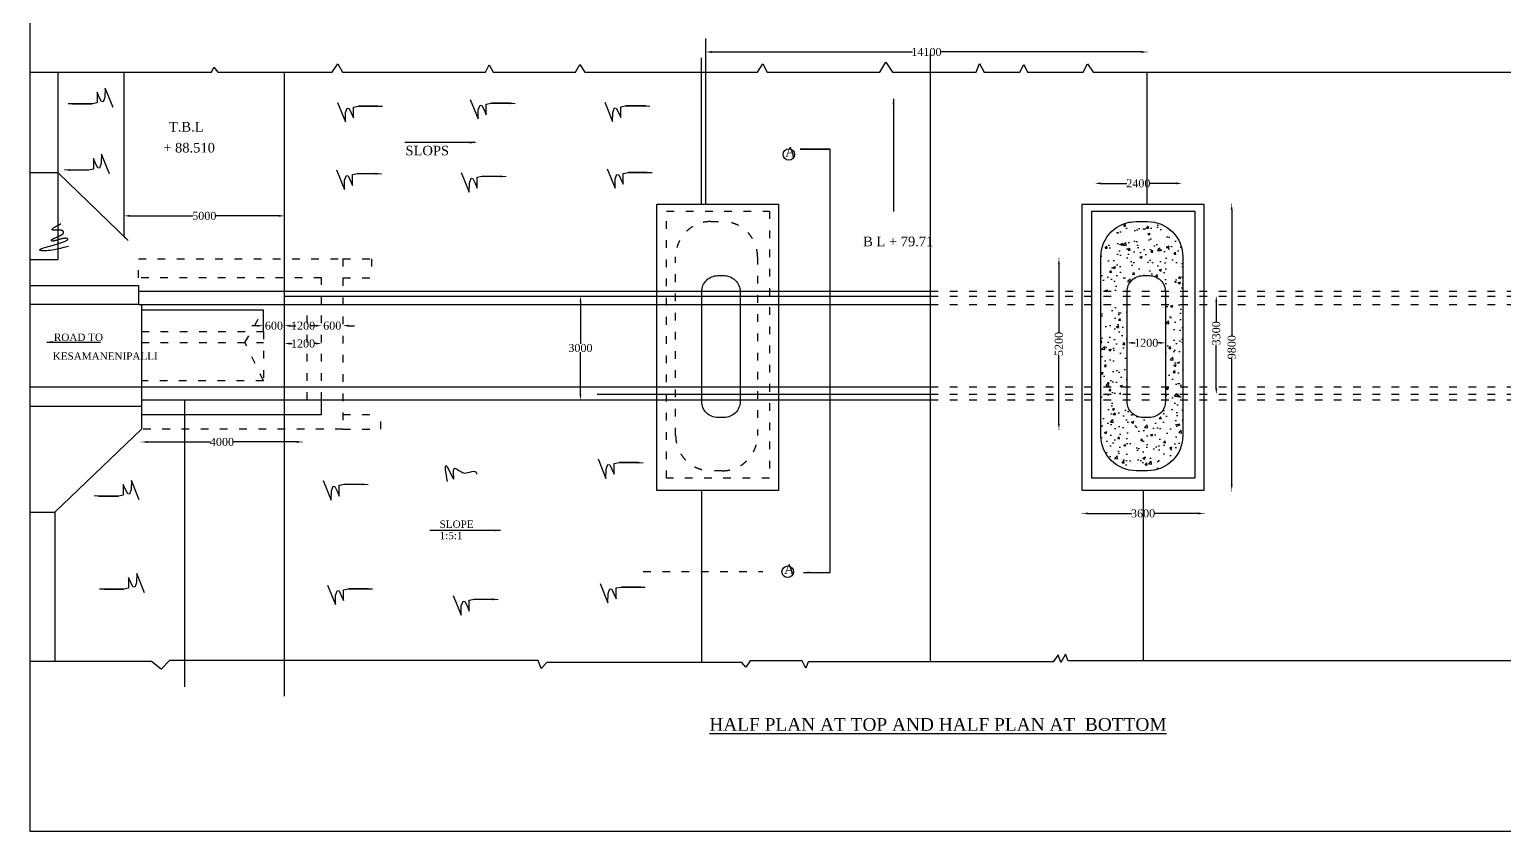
# Model space of a CAD drawing. Header units: millimetres. Extents: x 2404 to 74950, y 816 to 49480.
# Drawn here: x 2404 to 48479, y 816 to 25887 of the extents above; entities that cross this region are included whole.
import ezdxf

# ---------------------------------------------------------------- set-up
doc = ezdxf.new("R2010")
doc.units = ezdxf.units.MM
doc.header["$MEASUREMENT"] = 0
doc.linetypes.add('ACAD_ISO03W100', pattern=[30, 12, -18])
for name, color, linetype in [('DIM', 5, 'Continuous'), ('DWG.LINE', 10, 'Continuous'), ('HATCH', 2, 'Continuous'), ('TEXT', 7, 'Continuous')]:
    doc.layers.add(name, color=color, linetype=linetype)
doc.layers.add('DO LINE', color=3, linetype='Continuous', plot=False)
doc.layers.add('TITLE', color=7, linetype='Continuous', lineweight=30)
doc.styles.get("Standard").update_dxf_attribs({"font": 'times.ttf', "height": 250})
doc.dimstyles.get("Standard").update_dxf_attribs({"dimtxt": 250, "dimasz": 180, "dimexe": 0.18, "dimexo": 0.0625, "dimgap": 0.09, "dimtad": 0, "dimtih": 1, "dimtoh": 1, "dimdec": 0, "dimzin": 0, "dimdsep": 46, "dimtxsty": 'Standard', "dimcen": 300, "dimclrd": 5, "dimclre": 5, "dimclrt": 4, "dimadec": 0, "dimazin": 0, "dimtfac": 1, "dimtdec": 0, "dimtofl": 0, "dimtmove": 0, "dimatfit": 3, "dimfxl": 0, "dimtolj": 1, "dimtzin": 0, "dimarcsym": 0})

# ---------------------------------------------------------------- blocks, each defined once
blk = doc.blocks.new('*D45')
at = {"layer": 'Defpoints', "color": 0, "ltscale": 0.2}
for p in [(19614, 17555), (19995, 17555), (19995, 14307)]:
    blk.add_point(p, dxfattribs=at)
at = {"layer": 'DIM', "color": 5, "lineweight": -2, "ltscale": 0.2}
for p, q in [((19619, 17555), (19614, 17555)), ((19614, 17375), (19614, 16058)), ((19614, 14487), (19614, 15804)), ((19619, 14307), (19614, 14307))]:
    blk.add_line(p, q, dxfattribs=at)
at = {"layer": 'DIM', "color": 5, "ltscale": 0.2}
for points in [[(19584, 17375), (19644, 17375), (19614, 17555)], [(19584, 14487), (19644, 14487), (19614, 14307)]]:
    blk.add_solid(points, dxfattribs=at)
at = {"layer": 'DIM', "color": 4, "ltscale": 0.2, "insert": (19614, 15931), "char_height": 250, "attachment_point": 5}
blk.add_mtext('\\A1;3000', dxfattribs=at)
blk = doc.blocks.new('*D46')
at = {"layer": 'Defpoints', "color": 0, "ltscale": 0.2}
for p in [(5363, 20133), (10367, 20133), (10367, 20061)]:
    blk.add_point(p, dxfattribs=at)
at = {"layer": 'DIM', "color": 5, "lineweight": -2, "ltscale": 0.2}
for p, q in [((5363, 20066), (5363, 20060)), ((5543, 20061), (7511, 20061)), ((10187, 20061), (8219, 20061)), ((10367, 20066), (10367, 20060))]:
    blk.add_line(p, q, dxfattribs=at)
at = {"layer": 'DIM', "color": 5, "ltscale": 0.2}
for points in [[(5543, 20091), (5543, 20031), (5363, 20061)], [(10187, 20091), (10187, 20031), (10367, 20061)]]:
    blk.add_solid(points, dxfattribs=at)
at = {"layer": 'DIM', "color": 4, "ltscale": 0.2, "insert": (7865, 20061), "char_height": 250, "attachment_point": 5}
blk.add_mtext('\\A1;5000', dxfattribs=at)
blk = doc.blocks.new('*D23')
at = {"layer": 'Defpoints', "color": 0, "ltscale": 0.2}
for p in [(5900, 12963), (10931, 12993), (10931, 12963)]:
    blk.add_point(p, dxfattribs=at)
at = {"layer": 'DIM', "color": 5, "lineweight": -2, "ltscale": 0.2}
for p, q in [((5900, 12988), (5900, 12993)), ((6080, 12993), (8056, 12993)), ((10751, 12993), (8776, 12993)), ((10931, 12988), (10931, 12993))]:
    blk.add_line(p, q, dxfattribs=at)
at = {"layer": 'DIM', "color": 5, "ltscale": 0.2}
for points in [[(6080, 13023), (6080, 12963), (5900, 12993)], [(10751, 13023), (10751, 12963), (10931, 12993)]]:
    blk.add_solid(points, dxfattribs=at)
at = {"layer": 'DIM', "color": 4, "ltscale": 0.2, "insert": (8416, 12993), "char_height": 250, "attachment_point": 5}
blk.add_mtext('\\A1;4000', dxfattribs=at)
blk = doc.blocks.new('*D47')
at = {"layer": 'Defpoints', "color": 0, "ltscale": 0.2}
for p in [(23530, 29428), (23530, 25184), (37314, 25121)]:
    blk.add_point(p, dxfattribs=at)
at = {"layer": 'DIM', "color": 5, "lineweight": -2, "ltscale": 0.2}
for p, q in [((23530, 25189), (23530, 25184)), ((23710, 25184), (29989, 25184)), ((37134, 25184), (30855, 25184)), ((37314, 25179), (37314, 25185))]:
    blk.add_line(p, q, dxfattribs=at)
at = {"layer": 'DIM', "color": 5, "ltscale": 0.2}
for points in [[(23710, 25214), (23710, 25154), (23530, 25184)], [(37134, 25214), (37134, 25154), (37314, 25184)]]:
    blk.add_solid(points, dxfattribs=at)
at = {"layer": 'DIM', "color": 4, "ltscale": 0.2, "insert": (30422, 25184), "char_height": 250, "attachment_point": 5}
blk.add_mtext('\\A1;14100', dxfattribs=at)
blk = doc.blocks.new('*D24')
at = {"layer": 'Defpoints', "color": 0, "ltscale": 0.2}
for p in [(34559, 18725), (34622, 18725), (34622, 13387)]:
    blk.add_point(p, dxfattribs=at)
at = {"layer": 'DIM', "color": 5, "lineweight": -2, "ltscale": 0.2}
for p, q in [((34564, 18725), (34559, 18725)), ((34559, 18545), (34559, 16410)), ((34559, 13567), (34559, 15702)), ((34564, 13387), (34559, 13387))]:
    blk.add_line(p, q, dxfattribs=at)
at = {"layer": 'DIM', "color": 5, "ltscale": 0.2}
for points in [[(34529, 18545), (34589, 18545), (34559, 18725)], [(34529, 13567), (34589, 13567), (34559, 13387)]]:
    blk.add_solid(points, dxfattribs=at)
at = {"layer": 'DIM', "color": 4, "ltscale": 0.2, "insert": (34559, 16056), "char_height": 250, "attachment_point": 5, "rotation": 90}
blk.add_mtext('\\A1;5200', dxfattribs=at)
blk = doc.blocks.new('*D25')
at = {"layer": 'Defpoints', "color": 0, "ltscale": 0.2}
for p in [(35682, 21026), (38400, 21076), (38400, 21026)]:
    blk.add_point(p, dxfattribs=at)
at = {"layer": 'DIM', "color": 5, "lineweight": -2, "ltscale": 0.2}
for p, q in [((35682, 21071), (35682, 21076)), ((35862, 21076), (36682, 21076)), ((38220, 21076), (37400, 21076)), ((38400, 21071), (38400, 21076))]:
    blk.add_line(p, q, dxfattribs=at)
at = {"layer": 'DIM', "color": 5, "ltscale": 0.2}
for points in [[(35862, 21106), (35862, 21046), (35682, 21076)], [(38220, 21106), (38220, 21046), (38400, 21076)]]:
    blk.add_solid(points, dxfattribs=at)
at = {"layer": 'DIM', "color": 4, "ltscale": 0.2, "insert": (37041, 21076), "char_height": 250, "attachment_point": 5}
blk.add_mtext('\\A1;2400', dxfattribs=at)
blk = doc.blocks.new('*D26')
at = {"layer": 'Defpoints', "color": 0, "ltscale": 0.2}
for p in [(39631, 20427), (39958, 20427), (39631, 11481)]:
    blk.add_point(p, dxfattribs=at)
at = {"layer": 'DIM', "color": 5, "lineweight": -2, "ltscale": 0.2}
for p, q in [((39953, 20427), (39958, 20427)), ((39958, 20247), (39958, 16310)), ((39958, 11661), (39958, 15599)), ((39953, 11481), (39958, 11481))]:
    blk.add_line(p, q, dxfattribs=at)
at = {"layer": 'DIM', "color": 5, "ltscale": 0.2}
for points in [[(39928, 20247), (39988, 20247), (39958, 20427)], [(39928, 11661), (39988, 11661), (39958, 11481)]]:
    blk.add_solid(points, dxfattribs=at)
at = {"layer": 'DIM', "color": 4, "ltscale": 0.2, "insert": (39958, 15954), "char_height": 250, "attachment_point": 5, "rotation": 90}
blk.add_mtext('\\A1;9800', dxfattribs=at)
blk = doc.blocks.new('*D48')
at = {"layer": 'Defpoints', "color": 0, "ltscale": 0.2}
for p in [(39275, 17555), (39476, 17555), (39275, 14487)]:
    blk.add_point(p, dxfattribs=at)
at = {"layer": 'DIM', "color": 5, "lineweight": -2, "ltscale": 0.2}
for p, q in [((39471, 17555), (39476, 17555)), ((39476, 17375), (39476, 16744)), ((39476, 14667), (39476, 16034)), ((39471, 14487), (39476, 14487))]:
    blk.add_line(p, q, dxfattribs=at)
at = {"layer": 'DIM', "color": 5, "ltscale": 0.2}
for points in [[(39446, 17375), (39506, 17375), (39476, 17555)], [(39446, 14667), (39506, 14667), (39476, 14487)]]:
    blk.add_solid(points, dxfattribs=at)
at = {"layer": 'DIM', "color": 4, "ltscale": 0.2, "insert": (39476, 16389), "char_height": 250, "attachment_point": 5, "rotation": 90}
blk.add_mtext('\\A1;3300', dxfattribs=at)
blk = doc.blocks.new('*D27')
at = {"layer": 'Defpoints', "color": 0, "ltscale": 0.2}
for p in [(35289, 11013), (39088, 11013), (39088, 10759)]:
    blk.add_point(p, dxfattribs=at)
at = {"layer": 'DIM', "color": 5, "lineweight": -2, "ltscale": 0.2}
for p, q in [((35289, 10764), (35289, 10759)), ((35469, 10759), (36833, 10759)), ((38908, 10759), (37544, 10759)), ((39088, 10764), (39088, 10759))]:
    blk.add_line(p, q, dxfattribs=at)
at = {"layer": 'DIM', "color": 5, "ltscale": 0.2}
for points in [[(35469, 10789), (35469, 10729), (35289, 10759)], [(38908, 10789), (38908, 10729), (39088, 10759)]]:
    blk.add_solid(points, dxfattribs=at)
at = {"layer": 'DIM', "color": 4, "ltscale": 0.2, "insert": (37189, 10759), "char_height": 250, "attachment_point": 5}
blk.add_mtext('\\A1;3600', dxfattribs=at)
blk = doc.blocks.new('*D49')
at = {"layer": 'Defpoints', "color": 0, "ltscale": 0.2}
for p in [(36690, 15974), (37887, 16091), (37887, 15974)]:
    blk.add_point(p, dxfattribs=at)
at = {"layer": 'DIM', "color": 5, "lineweight": -2, "ltscale": 0.2}
for p, q in [((36690, 16086), (36690, 16091)), ((36870, 16091), (36947, 16091)), ((37707, 16091), (37629, 16091)), ((37887, 16086), (37887, 16091))]:
    blk.add_line(p, q, dxfattribs=at)
at = {"layer": 'DIM', "color": 5, "ltscale": 0.2}
for points in [[(36870, 16121), (36870, 16061), (36690, 16091)], [(37707, 16121), (37707, 16061), (37887, 16091)]]:
    blk.add_solid(points, dxfattribs=at)
at = {"layer": 'DIM', "color": 4, "ltscale": 0.2, "insert": (37288, 16091), "char_height": 250, "attachment_point": 5}
blk.add_mtext('\\A1;1200', dxfattribs=at)
blk = doc.blocks.new('*D52')
at = {"layer": 'Defpoints', "color": 0, "ltscale": 0.2}
for p in [(10367, 16134), (11530, 16134), (11530, 16069)]:
    blk.add_point(p, dxfattribs=at)
at = {"layer": 'DIM', "color": 5, "lineweight": -2, "ltscale": 0.2}
for p, q in [((10367, 16074), (10367, 16069)), ((10547, 16069), (10608, 16069)), ((11350, 16069), (11290, 16069)), ((11530, 16074), (11530, 16069))]:
    blk.add_line(p, q, dxfattribs=at)
at = {"layer": 'DIM', "color": 5, "ltscale": 0.2}
for points in [[(10547, 16099), (10547, 16039), (10367, 16069)], [(11350, 16099), (11350, 16039), (11530, 16069)]]:
    blk.add_solid(points, dxfattribs=at)
at = {"layer": 'DIM', "color": 4, "ltscale": 0.2, "insert": (10949, 16069), "char_height": 250, "attachment_point": 5}
blk.add_mtext('\\A1;1200', dxfattribs=at)
blk = doc.blocks.new('*D53')
at = {"layer": 'Defpoints', "color": 0, "ltscale": 0.2}
for p in [(9712, 16627), (10367, 16627), (10367, 16627)]:
    blk.add_point(p, dxfattribs=at)
at = {"layer": 'DIM', "color": 5, "lineweight": -2, "ltscale": 0.2}
for p, q in [((9532, 16627), (9352, 16627)), ((9712, 16627), (9712, 16627)), ((10367, 16627), (10367, 16627)), ((10547, 16627), (10727, 16627))]:
    blk.add_line(p, q, dxfattribs=at)
at = {"layer": 'DIM', "color": 5, "ltscale": 0.2}
for points in [[(9532, 16657), (9532, 16597), (9712, 16627)], [(10547, 16657), (10547, 16597), (10367, 16627)]]:
    blk.add_solid(points, dxfattribs=at)
at = {"layer": 'DIM', "color": 4, "ltscale": 0.2, "insert": (10040, 16627), "char_height": 250, "attachment_point": 5}
blk.add_mtext('\\A1;600', dxfattribs=at)
blk = doc.blocks.new('*D54')
at = {"layer": 'Defpoints', "color": 0, "ltscale": 0.2}
for p in [(11530, 16627), (10367, 16580), (11530, 16580)]:
    blk.add_point(p, dxfattribs=at)
at = {"layer": 'DIM', "color": 5, "lineweight": -2, "ltscale": 0.2}
for p, q in [((10367, 16622), (10367, 16627)), ((10547, 16627), (10608, 16627)), ((11350, 16627), (11290, 16627)), ((11530, 16622), (11530, 16627))]:
    blk.add_line(p, q, dxfattribs=at)
at = {"layer": 'DIM', "color": 5, "ltscale": 0.2}
for points in [[(10547, 16657), (10547, 16597), (10367, 16627)], [(11350, 16657), (11350, 16597), (11530, 16627)]]:
    blk.add_solid(points, dxfattribs=at)
at = {"layer": 'DIM', "color": 4, "ltscale": 0.2, "insert": (10949, 16627), "char_height": 250, "attachment_point": 5}
blk.add_mtext('\\A1;1200', dxfattribs=at)
blk = doc.blocks.new('*D55')
at = {"layer": 'Defpoints', "color": 0, "ltscale": 0.2}
for p in [(12193, 16627), (11530, 16465), (12193, 16465)]:
    blk.add_point(p, dxfattribs=at)
at = {"layer": 'DIM', "color": 5, "lineweight": -2, "ltscale": 0.2}
for p, q in [((11350, 16627), (11170, 16627)), ((11530, 16622), (11530, 16627)), ((12193, 16622), (12193, 16627)), ((12373, 16627), (12553, 16627))]:
    blk.add_line(p, q, dxfattribs=at)
at = {"layer": 'DIM', "color": 5, "ltscale": 0.2}
for points in [[(11350, 16657), (11350, 16597), (11530, 16627)], [(12373, 16657), (12373, 16597), (12193, 16627)]]:
    blk.add_solid(points, dxfattribs=at)
at = {"layer": 'DIM', "color": 4, "ltscale": 0.2, "insert": (11862, 16627), "char_height": 250, "attachment_point": 5}
blk.add_mtext('\\A1;600', dxfattribs=at)

msp = doc.modelspace()

# ---------------------------------------------------------------- hatches: boundary and pattern name
at = {"layer": 'HATCH', "ltscale": 0.2}
h = msp.add_hatch(dxfattribs=at)
h.set_pattern_fill('AR-CONC', color=256, scale=100, style=0)
h.paths.add_polyline_path([(38430.6, 18783.2, 0.4142136), (37330.6, 19883.2), (36974.1, 19883.2, 0.4142136), (35874.1, 18783.2), (35874.1, 17704.2), (36689.8, 17704.2, -0.4068792), (37189.6, 18191.7), (37386.7, 18191.7, -0.4068792), (37886.6, 17704.2), (38430.6, 17704.2)])
h.paths.add_polyline_path([(36689.6, 17289.5), (35874.1, 17289.5), (35874.1, 14715.8), (36689.6, 14715.8)])
h.paths.add_polyline_path([(38430.6, 13193.2), (38430.6, 14306.7), (37886.7, 14306.7), (37886.7, 14256.8, -0.4142136), (37386.7, 13756.8), (37189.6, 13756.8, -0.4142136), (36689.6, 14256.8), (36689.6, 14306.7), (35874.1, 14306.7), (35874.1, 13193.2, 0.4142136), (36974.1, 12093.2), (37330.6, 12093.2, 0.4142136)])
h = msp.add_hatch(dxfattribs=at)
h.set_pattern_fill('AR-CONC', color=256, scale=100, style=0)
h.paths.add_polyline_path([(38430.6, 17289.5), (37886.7, 17289.5), (37886.7, 14256.8, -0.4142136), (37386.7, 13756.8), (37189.6, 13756.8, -0.4142136), (36689.6, 14256.8), (36689.6, 17289.5), (35874.1, 17289.5), (35874.1, 13193.2, 0.4142136), (36974.1, 12093.2), (37330.6, 12093.2, 0.4142136), (38430.6, 13193.2)])

# ---------------------------------------------------------------- linework, layer by layer
at = {"layer": 'DIM', "ltscale": 0.2}
for points in [[(30551.8, 6117.9), (30551.8, 25131.5)], [(26583.5, 8911.8), (27419.2, 8911.8), (27419.2, 22150.2), (26481.9, 22150.2)]]:
    msp.add_lwpolyline(points, dxfattribs=at)
at = {"layer": 'DO LINE', "linetype": 'ACAD_ISO03W100', "ltscale": 20}
msp.add_lwpolyline([(22306.8, 20205.4), (25516.2, 20205.4), (25516.2, 11859.5), (22306.8, 11859.5)], close=True, dxfattribs=at)
msp.add_lwpolyline([(23688.6, 19883.2), (24045.1, 19883.2, -0.4142136), (25145.1, 18783.2), (25145.1, 13193.2, -0.4142136), (24045.1, 12093.2), (23688.6, 12093.2, -0.4142136), (22588.6, 13193.2), (22588.6, 18783.2, -0.4142136)], format="xyb", close=True, dxfattribs=at)
for points in [[(11530.3, 14306.7), (11530.3, 18123.1), (5806.8, 18123.1), (5806.8, 18713), (12193.3, 18713), (12193.3, 13394.3), (5900.3, 13394.3)], [(12193.3, 18713), (13088.4, 18713), (13088.4, 18123.1)], [(12193.3, 18123.1), (13088.4, 18123.1)], [(30551.8, 17704.2), (59079.9, 17704.2)], [(30551.8, 17554.9), (59079.9, 17554.9)], [(9712.3, 14902), (9135.6, 16100.4), (9712.3, 17116.7)], [(11078.2, 14306.7), (11078.2, 17289.5)], [(30551.8, 17289.5), (59471.2, 17289.5)], [(5900.3, 16441.4), (9712.3, 16441.4), (9712.3, 14902), (5900.3, 14902)], [(5900.3, 16100.4), (9712.3, 16100.4)], [(30551.8, 14715.8), (59079.9, 14715.8)], [(30551.8, 14486.6), (59079.9, 14486.6)], [(30551.8, 14306.7), (59079.9, 14306.7)], [(12193.3, 13394.3), (13374.5, 13394.3), (13374.5, 13850)], [(12193.3, 13850), (13374.5, 13850)], [(21574.3, 8943.8), (25308, 8943.8)]]:
    msp.add_lwpolyline(points, dxfattribs=at)
at = {"layer": 'DWG.LINE', "ltscale": 0.2}
for points in [[(23530.4, 20427.5), (23530.4, 25605.8)], [(23400.4, 20427.5), (23400.4, 25002.4)], [(2404.3, 24552.4), (8087.1, 24552.4), (8165.2, 24703.9), (8289, 24552.4), (11859.6, 24552.4), (12035, 24816.2), (12181.2, 24552.4), (16647.6, 24552.4), (16759.7, 24777.3), (16886.4, 24552.4), (19457.1, 24552.4), (19598.4, 24787), (19754.4, 24552.4), (25143.4, 24552.4), (25314, 24816.2), (25450.4, 24552.4), (28965.1, 24552.4), (29156.6, 24864.8), (29361.2, 24552.4), (31974.4, 24552.4), (32082.6, 24826.5), (32223.9, 24552.4), (33336.2, 24552.4), (33467.8, 24792.4), (33575, 24552.4), (35320.1, 24552.4), (35456.5, 24816.8), (35631.9, 24552.4), (50501.2, 24552.4)], [(3296.4, 21408.1), (3296.4, 24552.4)], [(3296.4, 21408.1), (5488, 19289), (5362.8, 19410), (5362.8, 24552.4)], [(10367.4, 5048.3), (10367.4, 24552.4)], [(37313.6, 20427.5), (37313.6, 24552.4)], [(2404.3, 18692.8), (3296.4, 18692.8), (3296.4, 21408.1), (2404.3, 21408.1)], [(2404.3, 17881.2), (5806.4, 17881.2), (5806.4, 17293.6), (5900.3, 17293.6), (5900.3, 13394.3)], [(5806.4, 17704.2), (30551.8, 17704.2)], [(10367.4, 17554.9), (30551.8, 17554.9)], [(5806.4, 17289.5), (2404.3, 17289.5)], [(5806.4, 17289.5), (30551.8, 17289.5)], [(9712.3, 16441.4), (9712.3, 17116.7), (5900.3, 17116.7)], [(2404.3, 14715.8), (30551.8, 14715.8)], [(5900.3, 14306.7), (30551.8, 14306.7)], [(7241.6, 14306.7), (7241.6, 5337.4)], [(10367.4, 13846.7), (11530.3, 13846.7), (11530.3, 14306.7)], [(20138.3, 14486.6), (30551.8, 14486.6)], [(5900.3, 14104.4), (2404.3, 14104.4)], [(5900.3, 13846.7), (10367.4, 13846.7)], [(3199.5, 10801.9), (5900.3, 13394.3)], [(23392.5, 11481.2), (23392.5, 6097.4)], [(37188.6, 11481.2), (37188.6, 6153.1)], [(2404.3, 10801.9), (3199.5, 10801.9), (3199.5, 6133.4)], [(59079.9, 6153.1), (34844.3, 6153.1), (34763, 6356.2), (34615.1, 6103.6), (34534, 6341.9), (34376.6, 6117.9), (26727.1, 6117.9), (26656.9, 5920.8), (26544.4, 6151), (24914.2, 6151), (24785.6, 5958.3), (24651.6, 6097.4), (18564.4, 6097.4), (18387.5, 5915.5), (18296.4, 6167), (6776.3, 6167), (6516.8, 5895.8), (6214, 6133.4), (2404.3, 6133.4)]]:
    msp.add_lwpolyline(points, dxfattribs=at)
for points in [[(22003.6, 20427.5), (25802.7, 20427.5), (25802.7, 11481.2), (22003.6, 11481.2)], [(35289, 20427.5), (39088.2, 20427.5), (39088.2, 11481.2), (35289, 11481.2)], [(35592.3, 20205.4), (38801.7, 20205.4), (38801.7, 11859.5), (35592.3, 11859.5)]]:
    msp.add_lwpolyline(points, close=True, dxfattribs=at)
for points in [[(36974.1, 19883.2), (37330.6, 19883.2, -0.4142136), (38430.6, 18783.2), (38430.6, 13193.2, -0.4142136), (37330.6, 12093.2), (36974.1, 12093.2, -0.4142136), (35874.1, 13193.2), (35874.1, 18783.2, -0.4142136)], [(23904.2, 18191.7), (24101.3, 18191.7, -0.4142136), (24601.3, 17691.7), (24601.3, 14256.8, -0.4142136), (24101.3, 13756.8), (23904.2, 13756.8, -0.4142136), (23404.2, 14256.8), (23404.2, 17691.7, -0.4142136)], [(37189.6, 18191.7), (37386.7, 18191.7, -0.4142136), (37886.7, 17691.7), (37886.7, 14256.8, -0.4142136), (37386.7, 13756.8), (37189.6, 13756.8, -0.4142136), (36689.6, 14256.8), (36689.6, 17691.7, -0.4142136)]]:
    msp.add_lwpolyline(points, format="xyb", close=True, dxfattribs=at)
for centre in [(26123, 21981.1), (26089, 8937)]:
    msp.add_circle(centre, 179.2, dxfattribs=at)
at = {"layer": 'HATCH', "ltscale": 0.2}
for points in [[(5014.2, 23445.9), (4767.8, 24054.9), (4760.9, 23764.4), (4706.2, 23620.8), (4651.4, 23631.1), (4583, 23771.2), (4514.5, 23928.4), (4514.5, 23754.1), (4514.5, 23590), (4360.6, 23559.3), (4001.2, 23559.3), (3607.7, 23566.1)], [(3787.7, 23564.5), (4360.6, 23559.3)], [(12024.1, 23606.8), (12270.5, 22997.8), (12277.4, 23288.3), (12332.1, 23431.9), (12386.9, 23421.6), (12455.3, 23281.5), (12523.8, 23124.3), (12523.8, 23298.6), (12523.8, 23462.6), (12677.8, 23493.4), (13037.1, 23493.4), (13430.6, 23486.6)], [(16171.2, 23698.3), (16417.6, 23089.3), (16424.5, 23379.8), (16479.2, 23523.4), (16534, 23513.1), (16602.4, 23373), (16670.9, 23215.7), (16670.9, 23390.1), (16670.9, 23554.1), (16824.9, 23584.9), (17184.2, 23584.9), (17577.7, 23578.1)], [(17397.7, 23579.7), (16824.9, 23584.9)], [(20371.9, 23614.4), (20618.3, 23005.4), (20625.1, 23295.9), (20679.8, 23439.5), (20734.6, 23429.2), (20803, 23289.1), (20871.5, 23131.9), (20871.5, 23306.2), (20871.5, 23470.2), (21025.5, 23501), (21384.8, 23501), (21778.3, 23494.2)], [(21598.3, 23495.8), (21025.5, 23501)], [(13250.6, 23488.2), (12677.8, 23493.4)], [(4899.3, 21376.4), (4652.9, 21985.4), (4646.1, 21694.9), (4591.3, 21551.3), (4536.5, 21561.6), (4468.1, 21701.7), (4399.7, 21858.9), (4399.7, 21684.6), (4399.7, 21520.5), (4245.7, 21489.8), (3886.4, 21489.8), (3492.8, 21496.6)], [(3672.8, 21495), (4245.7, 21489.8)], [(11994.9, 21497.2), (12241.3, 20888.2), (12248.1, 21178.7), (12302.9, 21322.3), (12357.6, 21312), (12426.1, 21171.9), (12494.5, 21014.6), (12494.5, 21189), (12494.5, 21353), (12648.5, 21383.8), (13007.8, 21383.8), (13401.4, 21377)], [(13221.4, 21378.6), (12648.5, 21383.8)], [(15890.6, 21411.1), (16137, 20802.1), (16143.8, 21092.6), (16198.6, 21236.2), (16253.3, 21225.9), (16321.8, 21085.8), (16390.2, 20928.6), (16390.2, 21102.9), (16390.2, 21266.9), (16544.2, 21297.7), (16903.5, 21297.7), (17297.1, 21290.9)], [(17117.1, 21292.5), (16544.2, 21297.7)], [(20447.4, 21531.6), (20693.8, 20922.5), (20700.6, 21213.1), (20755.4, 21356.6), (20810.1, 21346.4), (20878.6, 21206.2), (20947, 21049), (20947, 21223.3), (20947, 21387.4), (21101, 21418.1), (21460.3, 21418.1), (21853.8, 21411.3)], [(21673.8, 21412.9), (21101, 21418.1)], [(3620.3, 19104.9), (3481.1, 19071.3), (3363.1, 19043.5), (3263.4, 19020.9), (3179.1, 19003.1), (3107.5, 18989.5), (3045.6, 18979.7), (2990.6, 18973), (2939.8, 18969.1), (2890.9, 18967.3), (2844.9, 18967.7), (2803.4, 18970.1), (2768.3, 18974.4), (2741, 18980.5), (2723.4, 18988.5), (2717.1, 18998.2), (2723.7, 19009.5), (2744.2, 19022.3), (2777.1, 19036.4), (2819.9, 19051.6), (2870.3, 19067.4), (2926.1, 19083.8), (2984.7, 19100.3), (3043.9, 19116.7), (3101.4, 19132.8), (3155.3, 19148.2), (3205.3, 19163.1), (3251.6, 19177.3), (3294.6, 19190.9), (3334.3, 19203.9), (3371.1, 19216.2), (3405.2, 19227.9), (3436.7, 19239.1), (3465.9, 19249.6), (3492.6, 19259.6), (3516.8, 19269.1), (3538.2, 19278.1), (3556.8, 19286.7), (3572.4, 19295), (3584.9, 19303), (3594.1, 19310.7), (3600, 19318.3), (3602.6, 19325.5), (3602.3, 19332.3), (3599.2, 19338.5), (3593.6, 19344.1), (3585.6, 19349), (3575.5, 19352.9), (3563.5, 19355.9), (3549.8, 19357.8), (3534.7, 19358.6), (3518.5, 19358.5), (3501.4, 19357.6), (3483.6, 19355.9), (3465.5, 19353.5), (3447.3, 19350.5), (3429.3, 19347.1), (3411.7, 19343.2), (3394.3, 19338.9), (3377, 19334.2), (3359.5, 19329.3), (3341.7, 19324), (3323.3, 19318.5), (3304.1, 19312.7), (3284, 19306.6), (3262.9, 19300.5), (3241.1, 19294.4), (3219.1, 19288.6), (3197.5, 19283.3), (3176.7, 19278.8), (3157.3, 19275.4), (3139.8, 19273.3), (3124.6, 19272.7), (3112.2, 19273.8), (3102.5, 19276.4), (3095.3, 19280.3), (3090.5, 19285.1), (3087.7, 19290.7), (3087, 19296.7), (3088, 19302.9), (3090.6, 19309), (3094.5, 19314.8), (3099.8, 19320.4), (3106.2, 19325.6), (3113.6, 19330.6), (3121.8, 19335.5), (3130.8, 19340.2), (3140.4, 19344.8), (3150.4, 19349.4), (3160.8, 19354), (3171.5, 19358.7), (3182.7, 19363.4), (3194.4, 19368.3), (3206.7, 19373.4), (3219.6, 19378.7), (3233.3, 19384.3), (3247.6, 19390.2), (3262.8, 19396.5), (3278.6, 19403.1), (3294.9, 19410.1), (3311.4, 19417.4), (3328.1, 19424.8), (3344.6, 19432.6), (3360.8, 19440.5), (3376.5, 19448.5), (3391.6, 19456.7), (3405.8, 19465), (3419, 19473.5), (3430.9, 19482.3), (3441.3, 19491.3), (3450.1, 19500.7), (3457.1, 19510.3), (3462, 19520.4), (3464.7, 19530.9), (3465.4, 19541.5), (3464.3, 19552.1), (3461.5, 19562.3), (3457.3, 19572.1), (3451.8, 19581.1), (3445.3, 19589), (3437.9, 19595.7), (3429.8, 19601), (3421, 19604.9), (3411.5, 19607.8), (3401.4, 19609.7), (3390.7, 19610.8), (3379.3, 19611.4), (3367.2, 19611.6), (3354.6, 19611.7), (3341.2, 19611.7), (3327.3, 19611.7), (3312.8, 19611.7), (3297.8, 19611.7), (3282.2, 19611.7), (3266.2, 19611.7), (3249.7, 19611.7), (3232.8, 19611.7), (3215.6, 19611.7), (3198.4, 19611.8), (3181.7, 19612.2), (3165.7, 19612.9), (3151, 19614.1), (3137.9, 19616), (3126.9, 19618.5), (3118.2, 19621.8), (3112.4, 19626.1), (3109.2, 19631.3), (3108.6, 19637.2), (3110.3, 19643.7), (3114.4, 19650.8), (3120.5, 19658.3), (3128.7, 19666.2), (3138.6, 19674.3), (3150.5, 19682.7), (3165.4, 19692.2), (3184.5, 19703.4), (3209.1, 19717.4), (3240.4, 19735), (3279.8, 19756.9), (3328.6, 19784.1), (3387.9, 19817.5)], [(20166, 12465.2), (20412.4, 11856.2), (20419.3, 12146.7), (20474, 12290.3), (20528.8, 12280), (20597.2, 12139.9), (20665.7, 11982.6), (20665.7, 12157), (20665.7, 12321), (20819.7, 12351.8), (21179, 12351.8), (21572.5, 12344.9)], [(21392.5, 12346.6), (20819.7, 12351.8)], [(5834.6, 11184.2), (5588.2, 11793.2), (5581.4, 11502.7), (5526.6, 11359.1), (5471.9, 11369.4), (5403.4, 11509.5), (5335, 11666.8), (5335, 11492.4), (5335, 11328.4), (5181, 11297.6), (4821.7, 11297.6), (4428.1, 11304.5)], [(11581.4, 11785.1), (11827.8, 11176.1), (11834.7, 11466.7), (11889.4, 11610.2), (11944.2, 11600), (12012.6, 11459.8), (12081, 11302.6), (12081, 11476.9), (12081, 11641), (12235, 11671.7), (12594.4, 11671.7), (12987.9, 11664.9)], [(12807.9, 11666.5), (12235, 11671.7)], [(4608.1, 11302.8), (5181, 11297.6)], [(5999.9, 8275.9), (5753.5, 8884.9), (5746.7, 8594.4), (5691.9, 8450.8), (5637.2, 8461.1), (5568.7, 8601.2), (5500.3, 8758.4), (5500.3, 8584.1), (5500.3, 8420.1), (5346.3, 8389.3), (4987, 8389.3), (4593.5, 8396.1)], [(4773.4, 8394.5), (5346.3, 8389.3)], [(11713, 8520.4), (11959.4, 7911.3), (11966.3, 8201.9), (12021, 8345.4), (12075.8, 8335.2), (12144.2, 8195), (12212.7, 8037.8), (12212.7, 8212.1), (12212.7, 8376.2), (12366.7, 8406.9), (12726, 8406.9), (13119.5, 8400.1)], [(12939.5, 8401.7), (12366.7, 8406.9)], [(20227.7, 8572.9), (20474.1, 7963.9), (20480.9, 8254.4), (20535.6, 8398), (20590.4, 8387.7), (20658.8, 8247.6), (20727.3, 8090.3), (20727.3, 8264.7), (20727.3, 8428.7), (20881.3, 8459.5), (21240.6, 8459.5), (21634.1, 8452.7)], [(21454.1, 8454.3), (20881.3, 8459.5)], [(15639.8, 8191.7), (15886.2, 7582.7), (15893.1, 7873.2), (15947.8, 8016.8), (16002.6, 8006.5), (16071, 7866.4), (16139.5, 7709.1), (16139.5, 7883.5), (16139.5, 8047.5), (16293.5, 8078.3), (16652.8, 8078.3), (17046.3, 8071.4)], [(16866.3, 8073.1), (16293.5, 8078.3)]]:
    msp.add_lwpolyline(points, dxfattribs=at)
msp.add_spline([(15458, 11753.2), (15429.4, 12243.5), (15662.1, 11839.1), (15665.2, 12163.9), (15933, 12036.5), (16159.3, 12052.5), (16357, 12046.1), (16369.7, 11982.4)], degree=3, dxfattribs=at)
for points in [[(3787.4, 23534.5), (3607.7, 23566.1), (3788, 23594.5)], [(13250.9, 23518.2), (13430.6, 23486.6), (13250.4, 23458.2)], [(17398, 23609.7), (17577.7, 23578.1), (17397.5, 23549.7)], [(21598.6, 23525.8), (21778.3, 23494.2), (21598.1, 23465.8)], [(3672.5, 21465), (3492.8, 21496.6), (3673.1, 21525)], [(13221.7, 21408.6), (13401.4, 21377), (13221.1, 21348.6)], [(17117.3, 21322.5), (17297.1, 21290.9), (17116.8, 21262.5)], [(21674.1, 21442.9), (21853.8, 21411.3), (21673.6, 21382.9)], [(21392.8, 12376.6), (21572.5, 12344.9), (21392.3, 12316.6)], [(12808.2, 11696.5), (12987.9, 11664.9), (12807.6, 11636.5)], [(4607.8, 11272.8), (4428.1, 11304.5), (4608.4, 11332.8)], [(4773.2, 8364.5), (4593.5, 8396.1), (4773.7, 8424.5)], [(12939.8, 8431.7), (13119.5, 8400.1), (12939.3, 8371.7)], [(21454.4, 8484.3), (21634.1, 8452.7), (21453.9, 8424.3)], [(16866.6, 8103.1), (17046.3, 8071.4), (16866, 8043.1)]]:
    msp.add_solid(points, dxfattribs=at)
at = {"layer": 'TITLE', "ltscale": 0.2}
msp.add_lwpolyline([(2425.9, 49480), (74949.6, 49480), (74949.6, 816.4), (2425.9, 816.4)], close=True, dxfattribs=at)

# ---------------------------------------------------------------- texts
at = {"layer": 'TEXT', "ltscale": 0.2}
for s, height, p in [('T.B.L', 300, (6760.8, 22695)), ('+ 88.510', 300, (6580.9, 22041.8)), ('SLOPS', 300, (14148.7, 21951.8)), ('A', 300, (26008, 21911.4)), ('B L + 79.71', 300, (28445, 19111)), ('ROAD TO', 230, (3166.9, 16150.6)), ('KESAMANENIPALLI', 230, (3129.3, 15563)), ('SLOPE', 230, (15216, 10308.7)), ('1:5:1', 230, (15216, 9953.3)), ('A', 300, (25974, 8867.3))]:
    msp.add_text(s, height=height, dxfattribs=at).set_placement(p)
at = {"layer": 'TITLE', "ltscale": 0.2}
msp.add_text('%%UHALF PLAN AT TOP AND HALF PLAN AT  BOTTOM', height=400, dxfattribs=at).set_placement((23640.5, 3964.4))

# ---------------------------------------------------------------- dimensions: what is measured, and where the dimension line sits
at = {"layer": 'DIM', "ltscale": 0.2}
for base, p1, p2, text, picture, middle in [((23530.4, 25184.5), (37313.6, 25121.2), (23530.4, 29427.6), '14100', '*D47', (30422, 25184.5)), ((38400, 21075.9), (35682, 21025.9), (38400, 21025.9), '2400', '*D25', (37041, 21075.9)), ((10367.4, 20060.5), (5362.8, 20133.1), (10367.4, 20133.1), '5000', '*D46', (7865.1, 20060.5)), ((10367.4, 16626.7), (9712.3, 16626.7), (10367.4, 16626.7), '600', '*D53', (10039.9, 16626.7)), ((11530.3, 16626.9), (10367.4, 16579.8), (11530.3, 16579.8), '1200', '*D54', (10948.9, 16626.9)), ((12193.3, 16627.1), (11530.3, 16464.8), (12193.3, 16464.8), '600', '*D55', (11861.8, 16627.1)), ((11530.3, 16068.8), (10367.4, 16133.6), (11530.3, 16133.6), '1200', '*D52', (10948.9, 16068.8)), ((37886.7, 16090.7), (36689.6, 15974.2), (37886.7, 15974.2), '1200', '*D49', (37288.2, 16090.7)), ((10931.3, 12993.3), (5900.3, 12962.8), (10931.3, 12962.8), '4000', '*D23', (8415.8, 12993.3)), ((39088.2, 10759.1), (35289, 11013.4), (39088.2, 11013.4), '3600', '*D27', (37188.6, 10759.1))]:
    dim = msp.add_linear_dim(base=base, p1=p1, p2=p2, text=text, dimstyle='Standard', dxfattribs=at)
    dim.commit()
    dim.dimension.update_dxf_attribs({"geometry": picture, "text_midpoint": middle})
for base, p1, p2, text, picture, middle, dimtype in [((39957.7, 20427.5), (39631.1, 11481.2), (39631.1, 20427.5), '9800', '*D26', (39957.7, 15954.3), 161), ((39475.7, 17554.9), (39275, 14486.6), (39275, 17554.9), '3300', '*D48', (39475.7, 16389.1), 160)]:
    dim = msp.add_linear_dim(base=base, p1=p1, p2=p2, angle=90, text=text, dimstyle='Standard', dxfattribs=at)
    dim.commit()
    dim.dimension.update_dxf_attribs({"geometry": picture, "text_midpoint": middle, "dimtype": dimtype, "text_rotation": 90})
dim = msp.add_linear_dim(base=(34558.7, 18724.8), p1=(34621.9, 13387.3), p2=(34621.9, 18724.8), angle=90, text='5200', dimstyle='Standard', dxfattribs=at)
dim.commit()
dim.dimension.update_dxf_attribs({"geometry": '*D24', "text_midpoint": (34558.7, 16056), "text_rotation": 90})
dim = msp.add_linear_dim(base=(19614.3, 17554.9), p1=(19994.6, 14306.7), p2=(19994.6, 17554.9), angle=90, text='3000', dimstyle='Standard', dxfattribs=at)
dim.commit()
dim.dimension.update_dxf_attribs({"geometry": '*D45', "text_midpoint": (19614.3, 15930.8), "dimtype": 160})

# ---------------------------------------------------------------- leaders
for points in [[(29392, 23723.1), (29392, 20193.5)], [(16335.3, 22351.3), (14133.1, 22351.3)], [(26481.9, 22150.2), (27419.2, 22150.2)], [(2948.2, 16117), (4618.6, 16117)], [(17116.5, 10229.2), (14914.3, 10229.2)], [(26583.5, 8911.8), (27419.2, 8911.8)]]:
    msp.add_leader(points, dimstyle='Standard', override={"dimgap": 0.09, "dimtad": 0}, dxfattribs=at)

doc.saveas('drawing.dxf')
